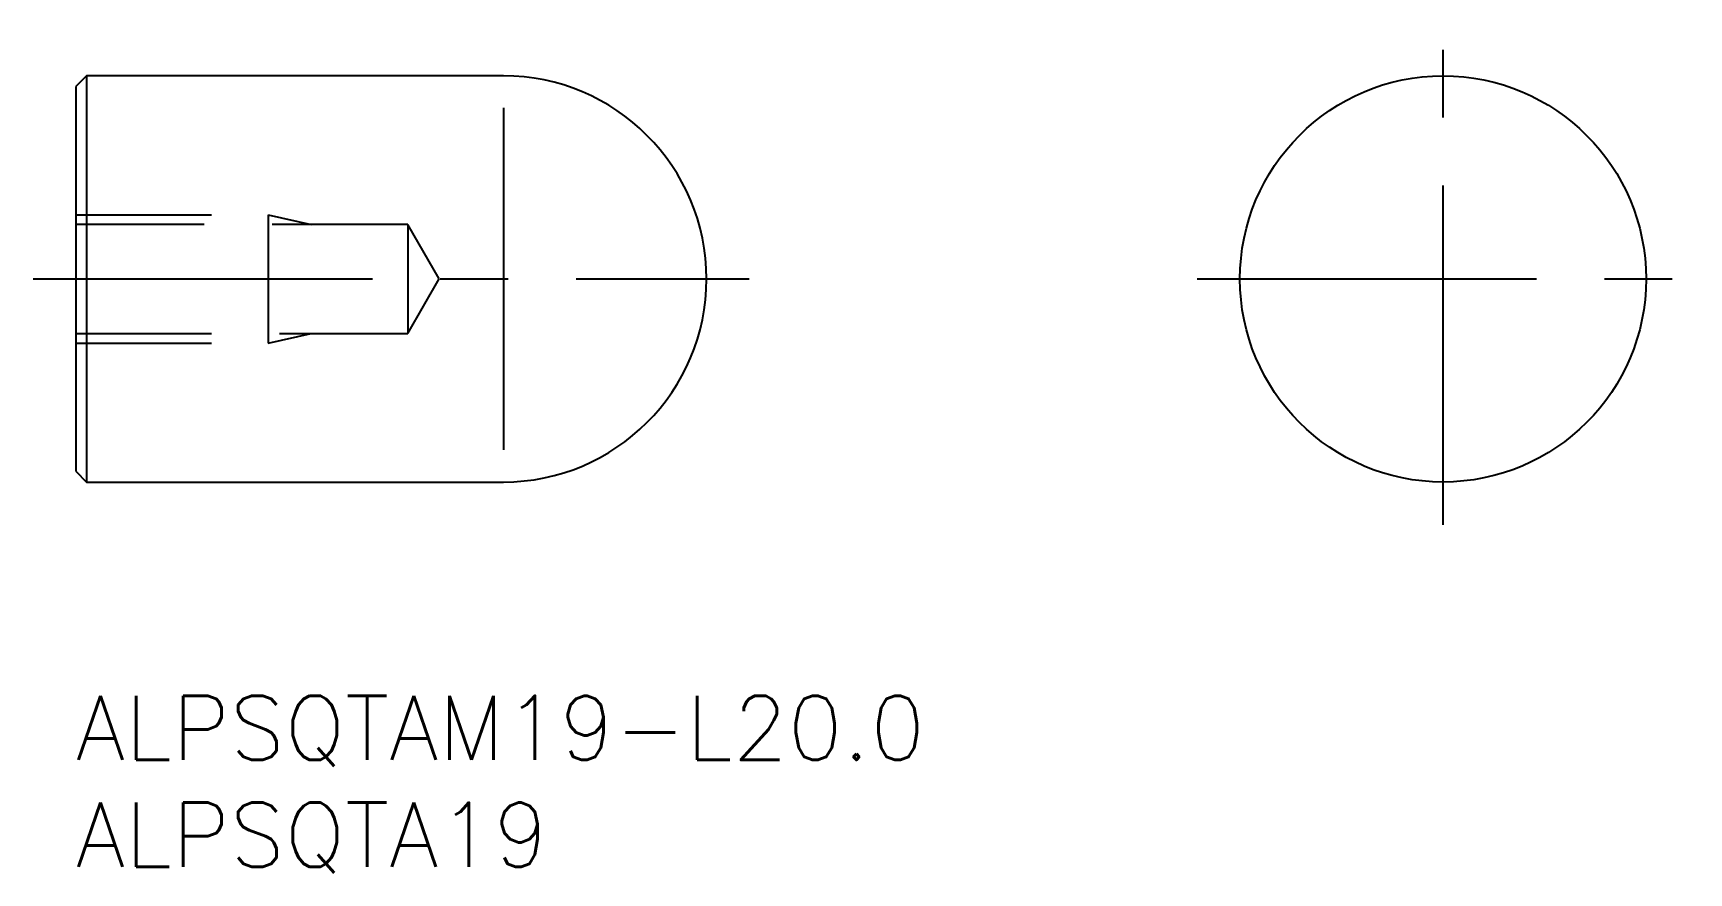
# Model space of a CAD drawing. Extents: x -2 to 75.5, y -8.3 to 31.
import ezdxf

# ---------------------------------------------------------------- set-up
doc = ezdxf.new("R2010")
doc.units = 0
doc.header["$LTSCALE"] = 0.5
doc.linetypes.add('CENTER', pattern=[50.8, 31.75, -6.35, 6.35, -6.35])
doc.linetypes.add('DASHED', pattern=[19.05, 12.7, -6.35])
for name, color, linetype in [('MSM_CENTER', 1, 'CENTER'), ('MSM_CONTINUOUS', 7, 'CONTINUOUS'), ('MSM_DASHED', 4, 'DASHED'), ('MSM_NARROW', 5, 'CONTINUOUS'), ('MSM_PART_NUMBER', 7, 'CONTINUOUS')]:
    doc.layers.add(name, color=color, linetype=linetype)
doc.styles.get("Standard").update_dxf_attribs({"font": 'txt.shx', "height": 3, "bigfont": 'bigfont.shx'})

# ---------------------------------------------------------------- blocks, each defined once
blk = doc.blocks.new('*U12')
at = {"layer": 'MSM_PART_NUMBER'}
blk.add_text('ALPSQTAM19-L20.0', height=3, dxfattribs=at).set_placement((0, -3))
blk = doc.blocks.new('*U13')
at = {"layer": 'MSM_PART_NUMBER'}
blk.add_text('ALPSQTA19', height=3, dxfattribs=at).set_placement((0, -8))

msp = doc.modelspace()

# ---------------------------------------------------------------- linework, layer by layer
at = {"layer": 'MSM_CENTER'}
for p, q in [((63.958, 8), (63.958, 31)), ((-2, 19.5), (31.5, 19.5)), ((52.458, 19.5), (75.458, 19.5))]:
    msp.add_line(p, q, dxfattribs=at)
at = {"layer": 'MSM_CONTINUOUS'}
for p, q in [((0.5, 29), (0, 28.5)), ((20, 29), (0.5, 29)), ((0.5, 29), (0.5, 10)), ((0, 28.5), (0, 10.5)), ((0, 10.5), (0.5, 10)), ((0.5, 10), (20, 10))]:
    msp.add_line(p, q, dxfattribs=at)
msp.add_circle((63.958, 19.5), 9.5, dxfattribs=at)
msp.add_arc((20, 19.5), 9.5, 270, 90, dxfattribs=at)
at = {"layer": 'MSM_DASHED'}
for p, q in [((0, 22.5), (9, 22.5)), ((9, 22.5), (9, 16.5)), ((9, 22.5), (11, 22.05)), ((15.528, 22.05), (0, 22.05)), ((17, 19.5), (15.528, 22.05)), ((15.528, 22.05), (15.528, 16.95)), ((15.528, 16.95), (17, 19.5)), ((0, 16.95), (15.528, 16.95)), ((0, 16.5), (9, 16.5)), ((9, 16.5), (11, 16.95))]:
    msp.add_line(p, q, dxfattribs=at)
at = {"layer": 'MSM_NARROW'}
msp.add_line((20, 27.5), (20, 11.5), dxfattribs=at)

# ---------------------------------------------------------------- block references
at = {"layer": 'MSM_CONTINUOUS'}
for name in ['*U12', '*U13']:
    msp.add_blockref(name, (0, 0), dxfattribs=at)

doc.saveas('drawing.dxf')
